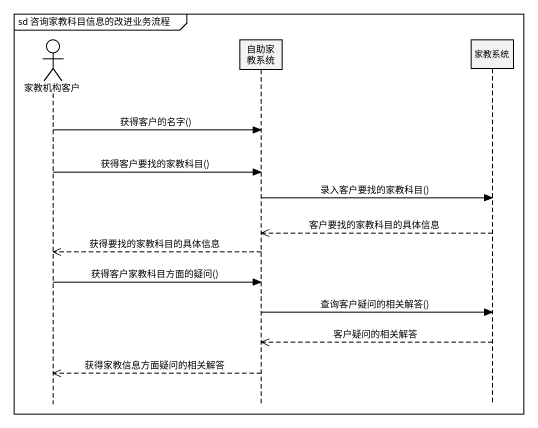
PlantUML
@startuml
mainframe sd 咨询家教科目信息的改进业务流程
hide footbox
actor 家教机构客户
participant 自助家教系统
participant 家教系统

家教机构客户 -> 自助家教系统 : 获得客户的名字()
家教机构客户 -> 自助家教系统 : 获得客户要找的家教科目()
自助家教系统 -> 家教系统 : 录入客户要找的家教科目()
家教系统 -->> 自助家教系统 : 客户要找的家教科目的具体信息
自助家教系统 -->> 家教机构客户 : 获得要找的家教科目的具体信息
家教机构客户 -> 自助家教系统 : 获得客户家教科目方面的疑问()
自助家教系统 -> 家教系统 : 查询客户疑问的相关解答()
家教系统 -->> 自助家教系统 : 客户疑问的相关解答
自助家教系统 -->> 家教机构客户 : 获得家教信息方面疑问的相关解答
@enduml
